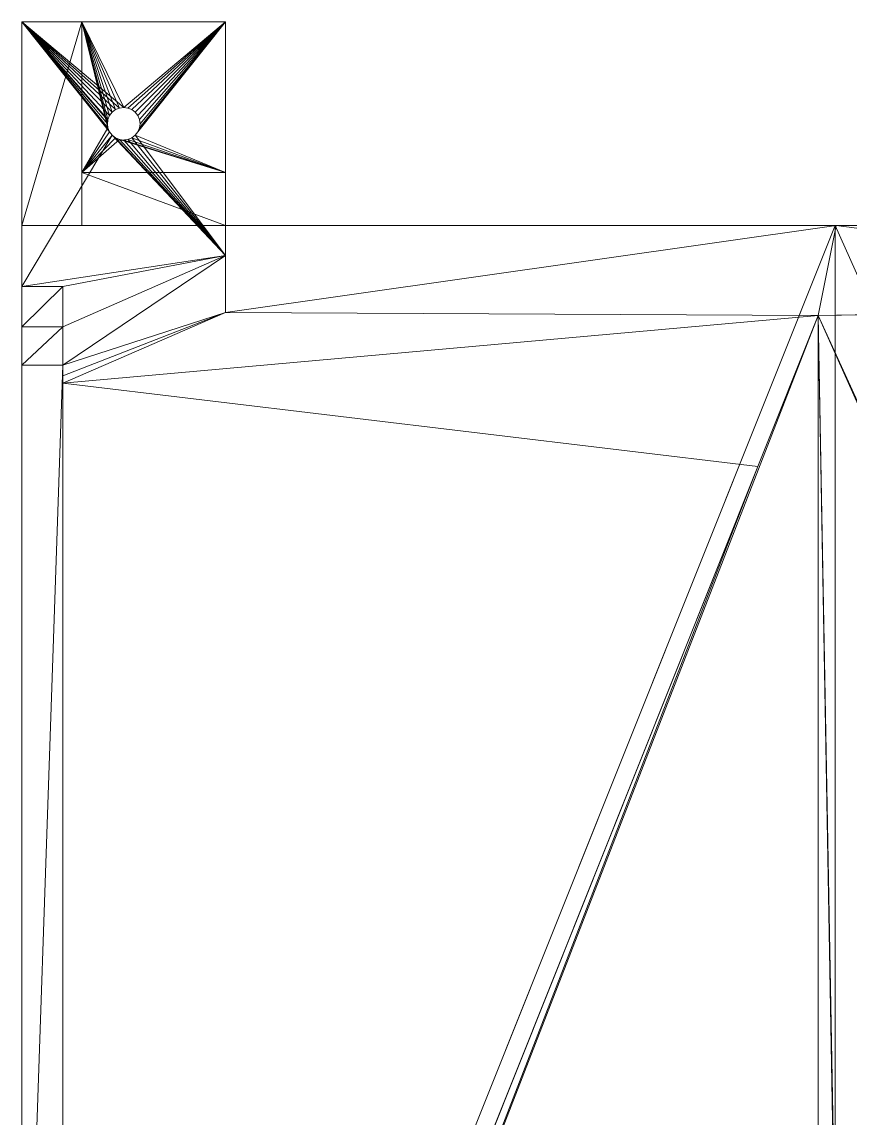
# Model space of a CAD drawing. Header units: millimetres. Extents: x -38752 to -34801, y 260924 to 263752.
# Drawn here: x -38225.5 to -38123.8, y 263022.2 to 263156.9 of the extents above; entities that cross this region are included whole.
import ezdxf

# ---------------------------------------------------------------- set-up
doc = ezdxf.new("R2010")
doc.units = ezdxf.units.MM
doc.layers.get('0').update_dxf_attribs({"lineweight": 9})
doc.layers.add('0.09', color=1, linetype='Continuous', lineweight=9)

msp = doc.modelspace()

# ---------------------------------------------------------------- linework, layer by layer
at = {"extrusion": (2.49184e-13, 1, -4.44089e-16)}
for p, q in [((-38225.48, 263124.34), (-38225.48, 263156.85)), ((-38200.48, 263156.85), (-38225.48, 263156.85)), ((-38225.48, 263156.85, 4), (-38225.48, 263156.85)), ((-38218.14, 263156.85, 4), (-38225.48, 263156.85, 4)), ((-38225.48, 263131.85, 4), (-38225.48, 263156.85, 4)), ((-38200.48, 263156.85, 5), (-38218.14, 263156.85, 5)), ((-38218.14, 263131.85, 4), (-38218.14, 263156.85, 4)), ((-38218.14, 263156.85, 5), (-38218.14, 263156.85, 4)), ((-38218.14, 263138.35, 5), (-38218.14, 263156.85, 5)), ((-38200.48, 263156.85, 5), (-38200.48, 263156.85)), ((-38200.48, 263128.15), (-38200.48, 263156.85)), ((-38200.48, 263138.35, 5), (-38200.48, 263156.85, 5)), ((-38214.4, 263145.77, 5), (-38214.4, 263145.77)), ((-38213.98, 263146.08, 5), (-38213.98, 263146.08)), ((-38213.5, 263146.28, 5), (-38213.5, 263146.28)), ((-38212.98, 263146.35, 5), (-38212.98, 263146.35)), ((-38212.47, 263146.28, 5), (-38212.47, 263146.28)), ((-38211.98, 263146.08, 5), (-38211.98, 263146.08)), ((-38211.57, 263145.77, 5), (-38211.57, 263145.77)), ((-38214.98, 263144.35, 5), (-38214.98, 263144.35)), ((-38214.92, 263144.87, 5), (-38214.92, 263144.87)), ((-38214.72, 263145.35, 5), (-38214.72, 263145.35)), ((-38211.25, 263145.35, 5), (-38211.25, 263145.35)), ((-38211.05, 263144.87, 5), (-38211.05, 263144.87)), ((-38210.98, 263144.35, 5), (-38210.98, 263144.35)), ((-38214.92, 263143.83, 5), (-38214.92, 263143.83)), ((-38214.72, 263143.35, 5), (-38214.72, 263143.35)), ((-38214.4, 263142.94, 5), (-38214.4, 263142.94)), ((-38211.57, 263142.94, 5), (-38211.57, 263142.94)), ((-38211.25, 263143.35, 5), (-38211.25, 263143.35)), ((-38211.05, 263143.83, 5), (-38211.05, 263143.83)), ((-38213.98, 263142.62, 5), (-38213.98, 263142.62)), ((-38213.5, 263142.42, 5), (-38213.5, 263142.42)), ((-38212.98, 263142.35, 5), (-38212.98, 263142.35)), ((-38212.47, 263142.42, 5), (-38212.47, 263142.42)), ((-38211.98, 263142.62, 5), (-38211.98, 263142.62)), ((-38218.14, 263131.85, 5), (-38218.14, 263138.35, 5)), ((-38200.48, 263138.35, 5), (-38218.14, 263138.35, 5)), ((-38200.48, 263131.85, 22.65), (-38218.14, 263138.35, 5)), ((-38200.48, 263131.85, 22.65), (-38200.48, 263138.35, 5)), ((-38125.63, 263131.85, 104.86), (-38225.48, 262881.87, 104.86)), ((-38125.63, 263131.85, 104.86), (-38225.48, 263131.85, 5)), ((-38225.48, 262881.87, 104.86), (-38225.48, 263131.85, 5)), ((-38218.14, 263131.85, 4), (-38225.48, 263131.85, 4)), ((-38225.48, 263131.85, 5), (-38225.48, 263131.85, 4)), ((-38218.14, 263131.85, 5), (-38200.48, 263131.85, 22.65)), ((-38218.14, 263131.85, 5), (-38218.14, 263131.85, 4)), ((-38200.48, 263131.85, 22.65), (-38125.49, 263131.85, 97.65)), ((-38200.48, 263121.15, 26.93), (-38200.48, 263131.85, 22.65)), ((-38127.7, 263120.79, 99.86), (-38125.49, 263131.85, 97.65)), ((-38125.63, 263131.85, 104.86), (-38125.63, 262881.87, 104.86)), ((-38125.63, 263131.85, 104.86), (-38122.09, 263131.85, 101.32)), ((-38125.49, 263131.85, 97.65), (-38050.77, 263131.85, 22.93)), ((-38220.48, 263124.34), (-38200.48, 263128.15)), ((-38220.48, 263119.42, 0.44), (-38200.48, 263128.15)), ((-38220.48, 263114.69, 1.85), (-38200.48, 263128.15)), ((-38200.48, 263121.15, 26.93), (-38200.48, 263128.15)), ((-38225.48, 263119.42, 0.44), (-38225.48, 263124.34)), ((-38225.48, 263124.34), (-38220.48, 263124.34)), ((-38220.48, 263119.42, 0.44), (-38220.48, 263124.34)), ((-38220.48, 263112.47, 10.39), (-38200.48, 263121.15, 26.93)), ((-38135.11, 263102.24, 99.86), (-38127.7, 263120.79, 99.86)), ((-38127.7, 263120.79, 99.86), (-38127.7, 262881.87, 99.86)), ((-38225.48, 263119.42, 0.44), (-38225.48, 263114.69, 1.85)), ((-38225.48, 263119.42, 0.44), (-38220.48, 263119.42, 0.44)), ((-38220.48, 263119.42, 0.44), (-38220.48, 263114.69, 1.85)), ((-38225.48, 263114.69, 1.85), (-38225.48, 262967.17, 60.78)), ((-38225.48, 263114.69, 1.85), (-38220.48, 263114.69, 1.85)), ((-38220.48, 262967.17, 60.78), (-38220.48, 263114.69, 1.85)), ((-38220.48, 263113.39, 6.85), (-38220.48, 263114.69, 1.85)), ((-38220.48, 263113.39, 6.85), (-38220.48, 263112.47, 10.39)), ((-38220.48, 263112.47, 10.39), (-38220.48, 262888.51, 99.86)), ((-38220.48, 262888.51, 99.86), (-38135.11, 263102.24, 99.86))]:
    msp.add_line(p, q, dxfattribs=at)
for points in [[(-38211.98, 263146.08, 5), (-38211.57, 263145.77, 5), (-38211.25, 263145.35, 5), (-38211.05, 263144.87, 5), (-38210.98, 263144.35, 5), (-38211.05, 263143.83, 5), (-38211.25, 263143.35, 5), (-38211.57, 263142.94, 5), (-38211.98, 263142.62, 5), (-38212.47, 263142.42, 5), (-38212.98, 263142.35, 5), (-38213.5, 263142.42, 5), (-38213.98, 263142.62, 5), (-38214.4, 263142.94, 5), (-38214.72, 263143.35, 5), (-38214.92, 263143.83, 5), (-38214.98, 263144.35, 5), (-38214.92, 263144.87, 5), (-38214.72, 263145.35, 5), (-38214.4, 263145.77, 5), (-38213.98, 263146.08, 5), (-38213.5, 263146.28, 5), (-38212.98, 263146.35, 5), (-38212.47, 263146.28, 5), (-38211.98, 263146.08, 5)], [(-38214.4, 263145.77, 0), (-38213.98, 263146.08, 0), (-38213.5, 263146.28, 0), (-38212.98, 263146.35, 0), (-38212.47, 263146.28, 0), (-38211.98, 263146.08, 0), (-38211.57, 263145.77, 0), (-38211.25, 263145.35, 0), (-38211.05, 263144.87, 0), (-38210.98, 263144.35, 0), (-38211.05, 263143.83, 0), (-38211.25, 263143.35, 0), (-38211.57, 263142.94, 0), (-38211.98, 263142.62, 0), (-38212.47, 263142.42, 0), (-38212.87, 263142.37, 0), (-38212.98, 263142.35, 0), (-38213.5, 263142.42, 0), (-38213.98, 263142.62, 0), (-38214.4, 263142.94, 0), (-38214.72, 263143.35, 0), (-38214.92, 263143.83, 0), (-38214.98, 263144.35, 0), (-38214.93, 263144.74, 0), (-38214.92, 263144.87, 0), (-38214.72, 263145.35, 0), (-38214.4, 263145.77, 0)]]:
    msp.add_polyline3d(points)

# ---------------------------------------------------------------- meshes
at = {"layer": '0.09'}
mesh = msp.add_polyface(dxfattribs=at)
corners = [(-38218.14, 263156.85, 5), (-38200.48, 263156.85), (-38200.48, 263156.85, 5), (-38218.14, 263156.85, 4), (-38225.48, 263156.85), (-38225.48, 263156.85, 4)]
mesh.append_faces([[corners[k] for k in face] for face in [(0, 1, 2), (4, 3, 5)]], dxfattribs={"vtx0": -1})
mesh.append_faces([[corners[k] for k in face] for face in [(1, 3, 4)]], dxfattribs={"vtx0": -1, "vtx1": -1})
mesh.append_faces([[corners[k] for k in face] for face in [(1, 0, 3)]], dxfattribs={"vtx0": -1, "vtx2": -1})
mesh = msp.add_polyface(dxfattribs=at)
corners = [(-38225.48, 263131.85, 4), (-38218.14, 263156.85, 4), (-38218.14, 263131.85, 4), (-38225.48, 263156.85, 4)]
mesh.append_faces([[corners[k] for k in face] for face in [(0, 1, 2), (1, 0, 3)]], dxfattribs={"vtx0": -1})
mesh = msp.add_polyface(dxfattribs=at)
corners = [(-38200.48, 263128.15), (-38212.47, 263142.42), (-38212.98, 263142.35), (-38211.98, 263142.62), (-38211.57, 263142.94), (-38200.48, 263156.85), (-38212.87, 263142.37), (-38211.25, 263143.35), (-38211.05, 263143.83), (-38210.98, 263144.35), (-38211.05, 263144.87), (-38211.25, 263145.35), (-38211.57, 263145.77), (-38211.98, 263146.08), (-38212.47, 263146.28), (-38212.98, 263146.35), (-38225.48, 263124.34), (-38220.48, 263124.34), (-38214.4, 263142.94), (-38225.48, 263156.85), (-38213.98, 263142.62), (-38213.5, 263142.42), (-38214.72, 263143.35), (-38214.92, 263143.83), (-38214.98, 263144.35), (-38214.93, 263144.74), (-38214.92, 263144.87), (-38214.72, 263145.35), (-38214.4, 263145.77), (-38213.98, 263146.08), (-38213.5, 263146.28)]
mesh.append_faces([[corners[k] for k in face] for face in [(2, 1, 6), (0, 16, 17)]], dxfattribs={"vtx0": -1})
mesh.append_faces([[corners[k] for k in face] for face in [(1, 0, 3), (3, 0, 4), (4, 5, 7), (7, 5, 8), (8, 5, 9), (9, 5, 10), (10, 5, 11), (11, 5, 12), (12, 5, 13), (13, 5, 14), (14, 5, 15), (16, 18, 19), (18, 0, 20), (20, 0, 21), (21, 0, 2), (19, 15, 5)]], dxfattribs={"vtx0": -1, "vtx1": -1})
mesh.append_faces([[corners[k] for k in face] for face in [(0, 1, 2), (16, 0, 18)]], dxfattribs={"vtx0": -1, "vtx1": -1, "vtx2": -1})
mesh.append_faces([[corners[k] for k in face] for face in [(4, 0, 5), (19, 18, 22), (19, 22, 23), (19, 23, 24), (19, 24, 25), (19, 25, 26), (19, 26, 27), (19, 27, 28), (19, 28, 29), (19, 29, 30), (19, 30, 15)]], dxfattribs={"vtx0": -1, "vtx2": -1})
mesh = msp.add_polyface(dxfattribs=at)
corners = [(-38225.48, 262925.22, 82.54), (-38225.48, 262933.91, 75.8), (-38225.48, 262934.42, 75.86), (-38225.48, 262925.22, 73.86), (-38225.48, 262933.42, 75.6), (-38225.48, 262933.01, 75.28), (-38225.48, 262932.69, 74.86), (-38225.48, 262932.58, 74.6), (-38225.48, 262932.49, 74.38), (-38225.48, 262932.42, 73.86), (-38225.48, 262932.49, 73.35), (-38225.48, 262925.23, 72.54), (-38225.48, 262932.51, 73.29), (-38225.48, 262932.69, 72.86), (-38225.48, 262933.01, 72.45), (-38225.48, 262925.89, 70.2), (-38225.48, 262933.42, 72.13), (-38225.48, 262933.91, 71.93), (-38225.48, 262934.42, 71.86), (-38225.48, 262927.13, 68.12), (-38225.48, 262949.06, 70.02), (-38225.48, 262948.54, 69.95), (-38225.48, 262948.06, 69.75), (-38225.48, 262947.65, 69.43), (-38225.48, 262947.33, 69.02), (-38225.48, 262947.22, 68.75), (-38225.48, 262947.13, 68.54), (-38225.48, 262947.06, 68.02), (-38225.48, 262928.86, 66.43), (-38225.48, 262947.13, 67.5), (-38225.48, 262947.15, 67.45), (-38225.48, 262947.33, 67.02), (-38225.48, 262947.65, 66.6), (-38225.48, 262948.06, 66.29), (-38225.48, 262930.98, 65.24), (-38225.48, 262948.54, 66.09), (-38225.48, 262949.06, 66.02), (-38225.48, 262958.91, 63.03), (-38225.48, 262959.69, 63.06), (-38225.48, 262958.14, 62.93), (-38225.48, 262957.39, 62.76), (-38225.48, 262945.62, 59.39), (-38225.48, 262956.65, 62.52), (-38225.48, 262954.81, 60.72), (-38225.48, 262952.72, 59.48), (-38225.48, 262950.39, 58.83), (-38225.48, 262947.96, 58.8), (-38225.48, 262881.87, 99.86), (-38225.48, 263131.85, 5), (-38225.48, 262881.87, 104.86), (-38225.48, 262934.94, 75.8), (-38225.48, 262935.42, 75.6), (-38225.48, 262935.84, 75.28), (-38225.48, 262936.16, 74.86), (-38225.48, 262949.58, 69.95), (-38225.48, 262936.33, 74.44), (-38225.48, 262936.36, 74.38), (-38225.48, 262936.42, 73.86), (-38225.48, 262936.36, 73.35), (-38225.48, 262936.27, 73.13), (-38225.48, 262936.16, 72.86), (-38225.48, 262935.84, 72.45), (-38225.48, 262935.42, 72.13), (-38225.48, 262934.94, 71.93), (-38225.48, 262950.06, 69.75), (-38225.48, 262950.47, 69.43), (-38225.48, 262950.79, 69.02), (-38225.48, 262950.97, 68.59), (-38225.48, 262950.99, 68.54), (-38225.48, 262951.06, 68.02), (-38225.48, 262950.99, 67.5), (-38225.48, 262950.9, 67.28), (-38225.48, 262950.79, 67.02), (-38225.48, 262961.97, 62.71), (-38225.48, 262950.47, 66.6), (-38225.48, 262950.06, 66.29), (-38225.48, 262949.58, 66.09), (-38225.48, 262961.22, 62.9), (-38225.48, 262960.46, 63.01), (-38225.48, 262962.71, 62.46), (-38225.48, 262966.44, 61.04), (-38225.48, 262967.17, 60.78), (-38225.48, 263114.69, 1.85), (-38225.48, 263131.85, 4), (-38225.48, 263156.85), (-38225.48, 263156.85, 4), (-38225.48, 263119.42, 0.44), (-38225.48, 263124.34)]
mesh.append_faces([[corners[k] for k in face] for face in [(45, 41, 46), (47, 48, 49), (83, 84, 85), (84, 86, 87)]], dxfattribs={"vtx0": -1})
mesh.append_faces([[corners[k] for k in face] for face in [(1, 3, 4), (4, 3, 5), (5, 3, 6), (6, 3, 7), (7, 3, 8), (8, 3, 9), (9, 3, 10), (10, 11, 12), (12, 11, 13), (13, 11, 14), (14, 15, 16), (16, 15, 17), (17, 15, 18), (19, 20, 15), (20, 19, 21), (21, 19, 22), (22, 19, 23), (23, 19, 24), (24, 19, 25), (25, 19, 26), (26, 19, 27), (27, 28, 29), (29, 28, 30), (30, 28, 31), (31, 28, 32), (32, 28, 33), (33, 34, 35), (35, 34, 36), (37, 34, 39), (39, 34, 40), (40, 41, 42), (42, 41, 43), (43, 41, 44), (44, 41, 45), (50, 0, 2), (54, 63, 20), (73, 36, 77), (77, 36, 78), (78, 34, 38), (48, 82, 83)]], dxfattribs={"vtx0": -1, "vtx1": -1})
mesh.append_faces([[corners[k] for k in face] for face in [(48, 0, 50), (48, 53, 54), (20, 18, 15), (48, 72, 73), (78, 36, 34), (84, 83, 82)]], dxfattribs={"vtx0": -1, "vtx1": -1, "vtx2": -1})
mesh.append_faces([[corners[k] for k in face] for face in [(0, 1, 2), (1, 0, 3), (10, 3, 11), (14, 11, 15), (27, 19, 28), (33, 28, 34), (34, 37, 38), (40, 34, 41), (48, 47, 0), (48, 50, 51), (48, 51, 52), (48, 52, 53), (54, 53, 55), (54, 55, 56), (54, 56, 57), (54, 57, 58), (54, 58, 59), (54, 59, 60), (54, 60, 61), (54, 61, 62), (54, 62, 63), (20, 63, 18), (48, 54, 64), (48, 64, 65), (48, 65, 66), (48, 66, 67), (48, 67, 68), (48, 68, 69), (48, 69, 70), (48, 70, 71), (48, 71, 72), (73, 72, 74), (73, 74, 75), (73, 75, 76), (73, 76, 36), (48, 73, 79), (48, 79, 80), (48, 80, 81), (48, 81, 82), (84, 82, 86)]], dxfattribs={"vtx0": -1, "vtx2": -1})
mesh = msp.add_polyface(dxfattribs=at)
corners = [(-38218.14, 263138.35, 5), (-38218.14, 263156.85, 4), (-38218.14, 263156.85, 5), (-38218.14, 263131.85, 5), (-38218.14, 263131.85, 4)]
mesh.append_faces([[corners[k] for k in face] for face in [(0, 1, 2), (1, 3, 4)]], dxfattribs={"vtx0": -1})
mesh.append_faces([[corners[k] for k in face] for face in [(1, 0, 3)]], dxfattribs={"vtx0": -1, "vtx2": -1})
mesh = msp.add_polyface(dxfattribs=at)
corners = [(-38218.14, 263138.35, 5), (-38213.5, 263142.42, 5), (-38200.48, 263138.35, 5), (-38213.98, 263142.62, 5), (-38214.4, 263142.94, 5), (-38214.72, 263143.35, 5), (-38214.92, 263143.83, 5), (-38218.14, 263156.85, 5), (-38212.98, 263142.35, 5), (-38214.98, 263144.35, 5), (-38214.92, 263144.87, 5), (-38214.72, 263145.35, 5), (-38214.4, 263145.77, 5), (-38213.98, 263146.08, 5), (-38213.5, 263146.28, 5), (-38212.98, 263146.35, 5), (-38200.48, 263156.85, 5), (-38211.57, 263142.94, 5), (-38211.98, 263142.62, 5), (-38212.47, 263142.42, 5), (-38211.25, 263143.35, 5), (-38211.05, 263143.83, 5), (-38210.98, 263144.35, 5), (-38211.05, 263144.87, 5), (-38211.25, 263145.35, 5), (-38211.57, 263145.77, 5), (-38211.98, 263146.08, 5), (-38212.47, 263146.28, 5)]
mesh.append_faces([[corners[k] for k in face] for face in [(0, 1, 2), (1, 0, 3), (3, 0, 4), (4, 0, 5), (5, 0, 6), (6, 7, 9), (9, 7, 10), (10, 7, 11), (11, 7, 12), (12, 7, 13), (13, 7, 14), (14, 7, 15), (2, 17, 16), (17, 2, 18), (18, 2, 19), (19, 2, 8)]], dxfattribs={"vtx0": -1, "vtx1": -1})
mesh.append_faces([[corners[k] for k in face] for face in [(6, 0, 7), (2, 1, 8), (15, 7, 16), (16, 17, 20), (16, 20, 21), (16, 21, 22), (16, 22, 23), (16, 23, 24), (16, 24, 25), (16, 25, 26), (16, 26, 27), (16, 27, 15)]], dxfattribs={"vtx0": -1, "vtx2": -1})
mesh = msp.add_polyface(dxfattribs=at)
corners = [(-38200.48, 263156.85), (-38200.48, 263138.35, 5), (-38200.48, 263156.85, 5), (-38200.48, 263131.85, 22.65), (-38200.48, 263128.15), (-38200.48, 263121.15, 26.93)]
mesh.append_faces([[corners[k] for k in face] for face in [(0, 1, 2), (3, 4, 5)]], dxfattribs={"vtx0": -1})
mesh.append_faces([[corners[k] for k in face] for face in [(4, 1, 0)]], dxfattribs={"vtx0": -1, "vtx1": -1})
mesh.append_faces([[corners[k] for k in face] for face in [(4, 3, 1)]], dxfattribs={"vtx0": -1, "vtx2": -1})
mesh = msp.add_polyface(dxfattribs=at)
corners = [(-38052.18, 263131.85, 31.41), (-38050.77, 263131.85, 30), (-38122.09, 263131.85, 101.32), (-38125.63, 262881.87, 104.86), (-38025.77, 262908.87, 5), (-38025.77, 262881.87, 5), (-38125.63, 263131.85, 104.86), (-38036.92, 263135.45, 16.15), (-38025.77, 263156.85, 5)]
mesh.append_faces([[corners[k] for k in face] for face in [(3, 4, 5), (4, 7, 8)]], dxfattribs={"vtx0": -1})
mesh.append_faces([[corners[k] for k in face] for face in [(4, 6, 1)]], dxfattribs={"vtx0": -1, "vtx1": -1, "vtx2": -1})
mesh.append_faces([[corners[k] for k in face] for face in [(4, 3, 6), (4, 1, 7), (1, 6, 2)]], dxfattribs={"vtx0": -1, "vtx2": -1})
mesh.append_faces([[corners[k] for k in face] for face in [(0, 1, 2)]], dxfattribs={"vtx1": -1})
mesh = msp.add_polyface(dxfattribs=at)
corners = [(-38214.4, 263145.77, 5), (-38214.72, 263145.35), (-38214.72, 263145.35, 5), (-38214.4, 263145.77)]
mesh.append_faces([[corners[k] for k in face] for face in [(0, 1, 2), (1, 0, 3)]], dxfattribs={"vtx0": -1})
mesh = msp.add_polyface(dxfattribs=at)
corners = [(-38213.98, 263146.08), (-38214.4, 263145.77, 5), (-38213.98, 263146.08, 5), (-38214.4, 263145.77)]
mesh.append_faces([[corners[k] for k in face] for face in [(0, 1, 2), (1, 0, 3)]], dxfattribs={"vtx0": -1})
mesh = msp.add_polyface(dxfattribs=at)
corners = [(-38213.5, 263146.28), (-38213.98, 263146.08, 5), (-38213.5, 263146.28, 5), (-38213.98, 263146.08)]
mesh.append_faces([[corners[k] for k in face] for face in [(0, 1, 2), (1, 0, 3)]], dxfattribs={"vtx0": -1})
mesh = msp.add_polyface(dxfattribs=at)
corners = [(-38212.98, 263146.35), (-38213.5, 263146.28, 5), (-38212.98, 263146.35, 5), (-38213.5, 263146.28)]
mesh.append_faces([[corners[k] for k in face] for face in [(0, 1, 2), (1, 0, 3)]], dxfattribs={"vtx0": -1})
mesh = msp.add_polyface(dxfattribs=at)
corners = [(-38212.47, 263146.28), (-38212.98, 263146.35, 5), (-38212.47, 263146.28, 5), (-38212.98, 263146.35)]
mesh.append_faces([[corners[k] for k in face] for face in [(0, 1, 2), (1, 0, 3)]], dxfattribs={"vtx0": -1})
mesh = msp.add_polyface(dxfattribs=at)
corners = [(-38211.98, 263146.08), (-38212.47, 263146.28, 5), (-38211.98, 263146.08, 5), (-38212.47, 263146.28)]
mesh.append_faces([[corners[k] for k in face] for face in [(0, 1, 2), (1, 0, 3)]], dxfattribs={"vtx0": -1})
mesh = msp.add_polyface(dxfattribs=at)
corners = [(-38211.98, 263146.08), (-38211.57, 263145.77, 5), (-38211.57, 263145.77), (-38211.98, 263146.08, 5)]
mesh.append_faces([[corners[k] for k in face] for face in [(0, 1, 2), (1, 0, 3)]], dxfattribs={"vtx0": -1})
mesh = msp.add_polyface(dxfattribs=at)
corners = [(-38211.25, 263145.35, 5), (-38211.57, 263145.77), (-38211.57, 263145.77, 5), (-38211.25, 263145.35)]
mesh.append_faces([[corners[k] for k in face] for face in [(0, 1, 2), (1, 0, 3)]], dxfattribs={"vtx0": -1})
mesh = msp.add_polyface(dxfattribs=at)
corners = [(-38214.92, 263144.87), (-38214.98, 263144.35, 5), (-38214.92, 263144.87, 5), (-38214.93, 263144.74), (-38214.98, 263144.35)]
mesh.append_faces([[corners[k] for k in face] for face in [(0, 1, 2)]], dxfattribs={"vtx0": -1})
mesh.append_faces([[corners[k] for k in face] for face in [(1, 0, 3)]], dxfattribs={"vtx0": -1, "vtx2": -1})
mesh.append_faces([[corners[k] for k in face] for face in [(4, 1, 3)]], dxfattribs={"vtx1": -1})
mesh = msp.add_polyface(dxfattribs=at)
corners = [(-38214.98, 263144.35, 5), (-38214.92, 263143.83), (-38214.92, 263143.83, 5), (-38214.98, 263144.35)]
mesh.append_faces([[corners[k] for k in face] for face in [(0, 1, 2), (1, 0, 3)]], dxfattribs={"vtx0": -1})
mesh = msp.add_polyface(dxfattribs=at)
corners = [(-38214.72, 263145.35), (-38214.92, 263144.87, 5), (-38214.72, 263145.35, 5), (-38214.92, 263144.87)]
mesh.append_faces([[corners[k] for k in face] for face in [(0, 1, 2), (1, 0, 3)]], dxfattribs={"vtx0": -1})
mesh = msp.add_polyface(dxfattribs=at)
corners = [(-38211.05, 263144.87, 5), (-38211.25, 263145.35), (-38211.25, 263145.35, 5), (-38211.05, 263144.87)]
mesh.append_faces([[corners[k] for k in face] for face in [(0, 1, 2), (1, 0, 3)]], dxfattribs={"vtx0": -1})
mesh = msp.add_polyface(dxfattribs=at)
corners = [(-38210.98, 263144.35), (-38211.05, 263144.87, 5), (-38210.98, 263144.35, 5), (-38211.05, 263144.87)]
mesh.append_faces([[corners[k] for k in face] for face in [(0, 1, 2), (1, 0, 3)]], dxfattribs={"vtx0": -1})
mesh = msp.add_polyface(dxfattribs=at)
corners = [(-38211.05, 263143.83, 5), (-38210.98, 263144.35), (-38210.98, 263144.35, 5), (-38211.05, 263143.83)]
mesh.append_faces([[corners[k] for k in face] for face in [(0, 1, 2), (1, 0, 3)]], dxfattribs={"vtx0": -1})
mesh = msp.add_polyface(dxfattribs=at)
corners = [(-38214.92, 263143.83), (-38214.72, 263143.35, 5), (-38214.92, 263143.83, 5), (-38214.72, 263143.35)]
mesh.append_faces([[corners[k] for k in face] for face in [(0, 1, 2), (1, 0, 3)]], dxfattribs={"vtx0": -1})
mesh = msp.add_polyface(dxfattribs=at)
corners = [(-38214.72, 263143.35), (-38214.4, 263142.94, 5), (-38214.72, 263143.35, 5), (-38214.4, 263142.94)]
mesh.append_faces([[corners[k] for k in face] for face in [(0, 1, 2), (1, 0, 3)]], dxfattribs={"vtx0": -1})
mesh = msp.add_polyface(dxfattribs=at)
corners = [(-38214.4, 263142.94, 5), (-38213.98, 263142.62), (-38213.98, 263142.62, 5), (-38214.4, 263142.94)]
mesh.append_faces([[corners[k] for k in face] for face in [(0, 1, 2), (1, 0, 3)]], dxfattribs={"vtx0": -1})
mesh = msp.add_polyface(dxfattribs=at)
corners = [(-38211.98, 263142.62, 5), (-38211.57, 263142.94), (-38211.57, 263142.94, 5), (-38211.98, 263142.62)]
mesh.append_faces([[corners[k] for k in face] for face in [(0, 1, 2), (1, 0, 3)]], dxfattribs={"vtx0": -1})
mesh = msp.add_polyface(dxfattribs=at)
corners = [(-38211.57, 263142.94, 5), (-38211.25, 263143.35), (-38211.25, 263143.35, 5), (-38211.57, 263142.94)]
mesh.append_faces([[corners[k] for k in face] for face in [(0, 1, 2), (1, 0, 3)]], dxfattribs={"vtx0": -1})
mesh = msp.add_polyface(dxfattribs=at)
corners = [(-38211.25, 263143.35, 5), (-38211.05, 263143.83), (-38211.05, 263143.83, 5), (-38211.25, 263143.35)]
mesh.append_faces([[corners[k] for k in face] for face in [(0, 1, 2), (1, 0, 3)]], dxfattribs={"vtx0": -1})
mesh = msp.add_polyface(dxfattribs=at)
corners = [(-38213.98, 263142.62, 5), (-38213.5, 263142.42), (-38213.5, 263142.42, 5), (-38213.98, 263142.62)]
mesh.append_faces([[corners[k] for k in face] for face in [(0, 1, 2), (1, 0, 3)]], dxfattribs={"vtx0": -1})
mesh = msp.add_polyface(dxfattribs=at)
corners = [(-38213.5, 263142.42, 5), (-38212.98, 263142.35), (-38212.98, 263142.35, 5), (-38213.5, 263142.42)]
mesh.append_faces([[corners[k] for k in face] for face in [(0, 1, 2), (1, 0, 3)]], dxfattribs={"vtx0": -1})
mesh = msp.add_polyface(dxfattribs=at)
corners = [(-38212.98, 263142.35, 5), (-38212.47, 263142.42), (-38212.47, 263142.42, 5), (-38212.87, 263142.37), (-38212.98, 263142.35)]
mesh.append_faces([[corners[k] for k in face] for face in [(0, 1, 2), (3, 0, 4)]], dxfattribs={"vtx0": -1})
mesh.append_faces([[corners[k] for k in face] for face in [(1, 0, 3)]], dxfattribs={"vtx0": -1, "vtx1": -1})
mesh = msp.add_polyface(dxfattribs=at)
corners = [(-38212.47, 263142.42, 5), (-38211.98, 263142.62), (-38211.98, 263142.62, 5), (-38212.47, 263142.42)]
mesh.append_faces([[corners[k] for k in face] for face in [(0, 1, 2), (1, 0, 3)]], dxfattribs={"vtx0": -1})
mesh = msp.add_polyface(dxfattribs=at)
corners = [(-38218.14, 263138.35, 5), (-38200.48, 263131.85, 22.65), (-38218.14, 263131.85, 5)]
mesh.append_faces([[corners[k] for k in face] for face in [(0, 1, 2)]])
mesh = msp.add_polyface(dxfattribs=at)
corners = [(-38218.14, 263138.35, 5), (-38200.48, 263138.35, 5), (-38200.48, 263131.85, 22.65)]
mesh.append_faces([[corners[k] for k in face] for face in [(0, 1, 2)]])
mesh = msp.add_polyface(dxfattribs=at)
corners = [(-38050.77, 263131.85, 30), (-38125.49, 263131.85, 97.65), (-38050.77, 263131.85, 22.93), (-38052.18, 263131.85, 31.41), (-38122.09, 263131.85, 101.32), (-38125.63, 263131.85, 104.86), (-38200.48, 263131.85, 22.65), (-38225.48, 263131.85, 5), (-38218.14, 263131.85, 5), (-38218.14, 263131.85, 4), (-38225.48, 263131.85, 4)]
mesh.append_faces([[corners[k] for k in face] for face in [(0, 1, 2), (9, 7, 10)]], dxfattribs={"vtx0": -1})
mesh.append_faces([[corners[k] for k in face] for face in [(1, 5, 6), (6, 7, 8), (8, 7, 9)]], dxfattribs={"vtx0": -1, "vtx1": -1})
mesh.append_faces([[corners[k] for k in face] for face in [(1, 0, 3), (1, 3, 4), (1, 4, 5), (6, 5, 7)]], dxfattribs={"vtx0": -1, "vtx2": -1})
mesh = msp.add_polyface(dxfattribs=at)
corners = [(-38225.48, 263131.85, 5), (-38125.63, 263131.85, 104.86), (-38225.48, 262881.87, 104.86)]
mesh.append_faces([[corners[k] for k in face] for face in [(0, 1, 2)]])
mesh = msp.add_polyface(dxfattribs=at)
corners = [(-38125.63, 263131.85, 104.86), (-38125.63, 262881.87, 104.86), (-38225.48, 262881.87, 104.86)]
mesh.append_faces([[corners[k] for k in face] for face in [(0, 1, 2)]])
mesh = msp.add_polyface(dxfattribs=at)
corners = [(-38135.11, 263102.24, 99.86), (-38220.48, 263112.47, 10.39), (-38220.48, 262888.51, 99.86), (-38127.7, 263120.79, 99.86), (-38200.48, 263121.15, 26.93), (-38125.49, 263131.85, 97.65), (-38200.48, 263131.85, 22.65)]
mesh.append_faces([[corners[k] for k in face] for face in [(0, 1, 2), (4, 5, 6)]], dxfattribs={"vtx0": -1})
mesh.append_faces([[corners[k] for k in face] for face in [(1, 3, 4)]], dxfattribs={"vtx0": -1, "vtx1": -1})
mesh.append_faces([[corners[k] for k in face] for face in [(1, 0, 3), (4, 3, 5)]], dxfattribs={"vtx0": -1, "vtx2": -1})
mesh = msp.add_polyface(dxfattribs=at)
corners = [(-38032.84, 262908.87, 5), (-38054.8, 262881.87, 26.96), (-38032.84, 262881.87, 5), (-38054.8, 262888.87, 26.96), (-38123.46, 262888.87, 95.61), (-38123.46, 262881.87, 95.61), (-38127.7, 263120.79, 99.86), (-38127.7, 262881.87, 99.86), (-38030.77, 262908.87, 2.93), (-38030.77, 263122.19, 2.93), (-38050.77, 263122.19, 22.93), (-38125.49, 263131.85, 97.65), (-38050.77, 263131.85, 22.93)]
mesh.append_faces([[corners[k] for k in face] for face in [(0, 1, 2), (5, 6, 7), (11, 10, 12)]], dxfattribs={"vtx0": -1})
mesh.append_faces([[corners[k] for k in face] for face in [(1, 0, 3), (3, 0, 4)]], dxfattribs={"vtx0": -1, "vtx1": -1})
mesh.append_faces([[corners[k] for k in face] for face in [(6, 4, 0)]], dxfattribs={"vtx0": -1, "vtx1": -1, "vtx2": -1})
mesh.append_faces([[corners[k] for k in face] for face in [(6, 5, 4), (6, 0, 8), (6, 8, 9), (6, 9, 10), (10, 11, 6)]], dxfattribs={"vtx0": -1, "vtx2": -1})
mesh = msp.add_polyface(dxfattribs=at)
corners = [(-38200.48, 263128.15), (-38220.48, 263124.34), (-38220.48, 263119.42, 0.44)]
mesh.append_faces([[corners[k] for k in face] for face in [(0, 1, 2)]])
mesh = msp.add_polyface(dxfattribs=at)
corners = [(-38200.48, 263128.15), (-38220.48, 263119.42, 0.44), (-38220.48, 263114.69, 1.85)]
mesh.append_faces([[corners[k] for k in face] for face in [(0, 1, 2)]])
mesh = msp.add_polyface(dxfattribs=at)
corners = [(-38220.48, 263114.69, 1.85), (-38200.48, 263121.15, 26.93), (-38200.48, 263128.15), (-38220.48, 263113.39, 6.85), (-38220.48, 263112.47, 10.39)]
mesh.append_faces([[corners[k] for k in face] for face in [(0, 1, 2)]], dxfattribs={"vtx0": -1})
mesh.append_faces([[corners[k] for k in face] for face in [(1, 0, 3)]], dxfattribs={"vtx0": -1, "vtx2": -1})
mesh.append_faces([[corners[k] for k in face] for face in [(4, 1, 3)]], dxfattribs={"vtx1": -1})
mesh = msp.add_polyface(dxfattribs=at)
corners = [(-38220.48, 263124.34), (-38225.48, 263119.42, 0.44), (-38220.48, 263119.42, 0.44), (-38225.48, 263124.34)]
mesh.append_faces([[corners[k] for k in face] for face in [(0, 1, 2), (1, 0, 3)]], dxfattribs={"vtx0": -1})
mesh = msp.add_polyface(dxfattribs=at)
corners = [(-38127.7, 263120.79, 99.86), (-38220.48, 262881.87, 99.86), (-38127.7, 262881.87, 99.86), (-38135.11, 263102.24, 99.86), (-38220.48, 262888.51, 99.86)]
mesh.append_faces([[corners[k] for k in face] for face in [(0, 1, 2), (1, 3, 4)]], dxfattribs={"vtx0": -1})
mesh.append_faces([[corners[k] for k in face] for face in [(1, 0, 3)]], dxfattribs={"vtx0": -1, "vtx2": -1})
mesh = msp.add_polyface(dxfattribs=at)
corners = [(-38220.48, 263119.42, 0.44), (-38225.48, 263114.69, 1.85), (-38220.48, 263114.69, 1.85), (-38225.48, 263119.42, 0.44)]
mesh.append_faces([[corners[k] for k in face] for face in [(0, 1, 2), (1, 0, 3)]], dxfattribs={"vtx0": -1})
mesh = msp.add_polyface(dxfattribs=at)
corners = [(-38220.48, 263114.69, 1.85), (-38225.48, 262967.17, 60.78), (-38220.48, 262967.17, 60.78), (-38225.48, 263114.69, 1.85)]
mesh.append_faces([[corners[k] for k in face] for face in [(0, 1, 2), (1, 0, 3)]], dxfattribs={"vtx0": -1})
mesh = msp.add_polyface(dxfattribs=at)
corners = [(-38220.48, 262949.06, 70.02), (-38220.48, 262927.13, 68.12), (-38220.48, 262925.89, 70.2), (-38220.48, 262948.54, 69.95), (-38220.48, 262948.06, 69.75), (-38220.48, 262947.65, 69.43), (-38220.48, 262947.33, 69.02), (-38220.48, 262947.22, 68.75), (-38220.48, 262947.13, 68.54), (-38220.48, 262947.06, 68.02), (-38220.48, 262928.86, 66.43), (-38220.48, 262947.13, 67.5), (-38220.48, 262947.15, 67.45), (-38220.48, 262947.33, 67.02), (-38220.48, 262947.65, 66.6), (-38220.48, 262948.06, 66.29), (-38220.48, 262930.98, 65.24), (-38220.48, 262948.54, 66.09), (-38220.48, 262949.06, 66.02), (-38220.48, 262925.22, 82.54), (-38220.48, 262933.91, 75.8), (-38220.48, 262925.22, 73.86), (-38220.48, 262934.42, 75.86), (-38220.48, 262933.42, 75.6), (-38220.48, 262933.01, 75.28), (-38220.48, 262932.69, 74.86), (-38220.48, 262932.58, 74.6), (-38220.48, 262932.49, 74.38), (-38220.48, 262932.42, 73.86), (-38220.48, 262932.49, 73.35), (-38220.48, 262925.23, 72.54), (-38220.48, 262932.51, 73.29), (-38220.48, 262932.69, 72.86), (-38220.48, 262933.01, 72.45), (-38220.48, 262933.42, 72.13), (-38220.48, 262933.91, 71.93), (-38220.48, 262934.42, 71.86), (-38220.48, 263112.47, 10.39), (-38220.48, 262881.87, 99.86), (-38220.48, 262888.51, 99.86), (-38220.48, 262934.94, 75.8), (-38220.48, 262935.42, 75.6), (-38220.48, 262935.84, 75.28), (-38220.48, 262936.16, 74.86), (-38220.48, 262949.58, 69.95), (-38220.48, 262936.33, 74.44), (-38220.48, 262936.36, 74.38), (-38220.48, 262936.42, 73.86), (-38220.48, 262936.36, 73.35), (-38220.48, 262936.27, 73.13), (-38220.48, 262936.16, 72.86), (-38220.48, 262935.84, 72.45), (-38220.48, 262935.42, 72.13), (-38220.48, 262934.94, 71.93), (-38220.48, 262950.06, 69.75), (-38220.48, 262950.47, 69.43), (-38220.48, 262950.79, 69.02), (-38220.48, 262950.97, 68.59), (-38220.48, 262950.99, 68.54), (-38220.48, 262951.06, 68.02), (-38220.48, 262950.99, 67.5), (-38220.48, 262950.9, 67.28), (-38220.48, 262950.79, 67.02), (-38220.48, 262962.71, 62.46), (-38220.48, 262961.97, 62.71), (-38220.48, 262950.47, 66.6), (-38220.48, 262950.06, 66.29), (-38220.48, 262949.58, 66.09), (-38220.48, 262961.22, 62.9), (-38220.48, 262960.46, 63.01), (-38220.48, 262959.69, 63.06), (-38220.48, 262966.44, 61.04), (-38220.48, 262967.17, 60.78), (-38220.48, 263114.69, 1.85), (-38220.48, 263113.39, 6.85), (-38220.48, 262957.39, 62.76), (-38220.48, 262945.62, 59.39), (-38220.48, 262958.14, 62.93), (-38220.48, 262958.91, 63.03), (-38220.48, 262956.65, 62.52), (-38220.48, 262954.81, 60.72), (-38220.48, 262952.72, 59.48), (-38220.48, 262950.39, 58.83), (-38220.48, 262947.96, 58.8)]
mesh.append_faces([[corners[k] for k in face] for face in [(37, 38, 39), (73, 37, 74), (76, 82, 83)]], dxfattribs={"vtx0": -1})
mesh.append_faces([[corners[k] for k in face] for face in [(1, 9, 10), (10, 15, 16), (19, 20, 21), (20, 19, 22), (21, 29, 30), (30, 33, 2), (38, 37, 19), (40, 37, 41), (41, 37, 42), (42, 37, 43), (43, 44, 45), (45, 44, 46), (46, 44, 47), (47, 44, 48), (48, 44, 49), (49, 44, 50), (50, 44, 51), (51, 44, 52), (52, 44, 53), (53, 0, 36), (44, 37, 54), (54, 37, 55), (55, 37, 56), (56, 37, 57), (57, 37, 58), (58, 37, 59), (59, 37, 60), (60, 37, 61), (61, 37, 62), (62, 64, 65), (65, 64, 66), (66, 64, 67), (67, 64, 18), (63, 37, 71), (71, 37, 72), (72, 37, 73), (16, 75, 76), (75, 16, 77), (77, 16, 78), (78, 16, 70)]], dxfattribs={"vtx0": -1, "vtx1": -1})
mesh.append_faces([[corners[k] for k in face] for face in [(19, 37, 40), (43, 37, 44), (36, 0, 2), (62, 37, 63), (18, 69, 16)]], dxfattribs={"vtx0": -1, "vtx1": -1, "vtx2": -1})
mesh.append_faces([[corners[k] for k in face] for face in [(0, 1, 2), (1, 0, 3), (1, 3, 4), (1, 4, 5), (1, 5, 6), (1, 6, 7), (1, 7, 8), (1, 8, 9), (10, 9, 11), (10, 11, 12), (10, 12, 13), (10, 13, 14), (10, 14, 15), (16, 15, 17), (16, 17, 18), (21, 20, 23), (21, 23, 24), (21, 24, 25), (21, 25, 26), (21, 26, 27), (21, 27, 28), (21, 28, 29), (30, 29, 31), (30, 31, 32), (30, 32, 33), (2, 33, 34), (2, 34, 35), (2, 35, 36), (19, 40, 22), (53, 44, 0), (62, 63, 64), (18, 64, 68), (18, 68, 69), (16, 69, 70), (76, 75, 79), (76, 79, 80), (76, 80, 81), (76, 81, 82)]], dxfattribs={"vtx0": -1, "vtx2": -1})

doc.saveas('drawing.dxf')
